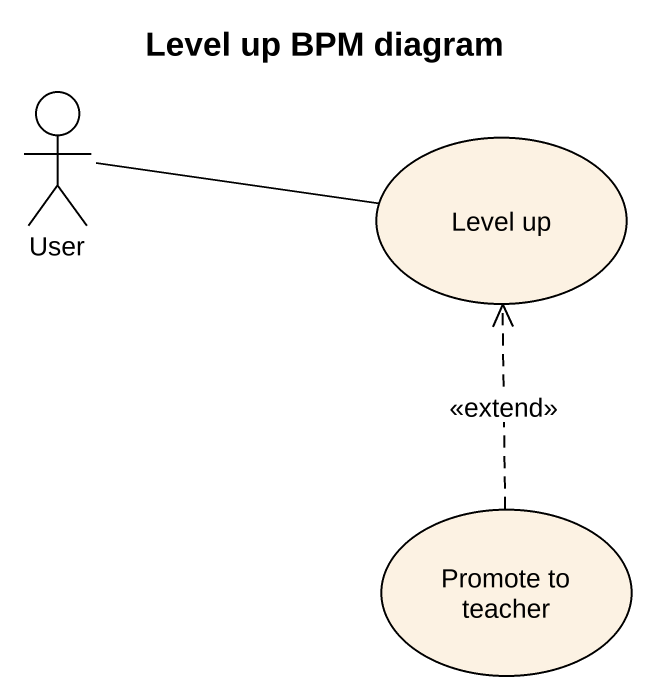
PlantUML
@startuml
title Level up BPM diagram
actor User
usecase "Level up" as Level_up
usecase "Promote to teacher" as Promote_to_teacher
User -right- Level_up
Promote_to_teacher .up.> Level_up : <<extend>>
@enduml
